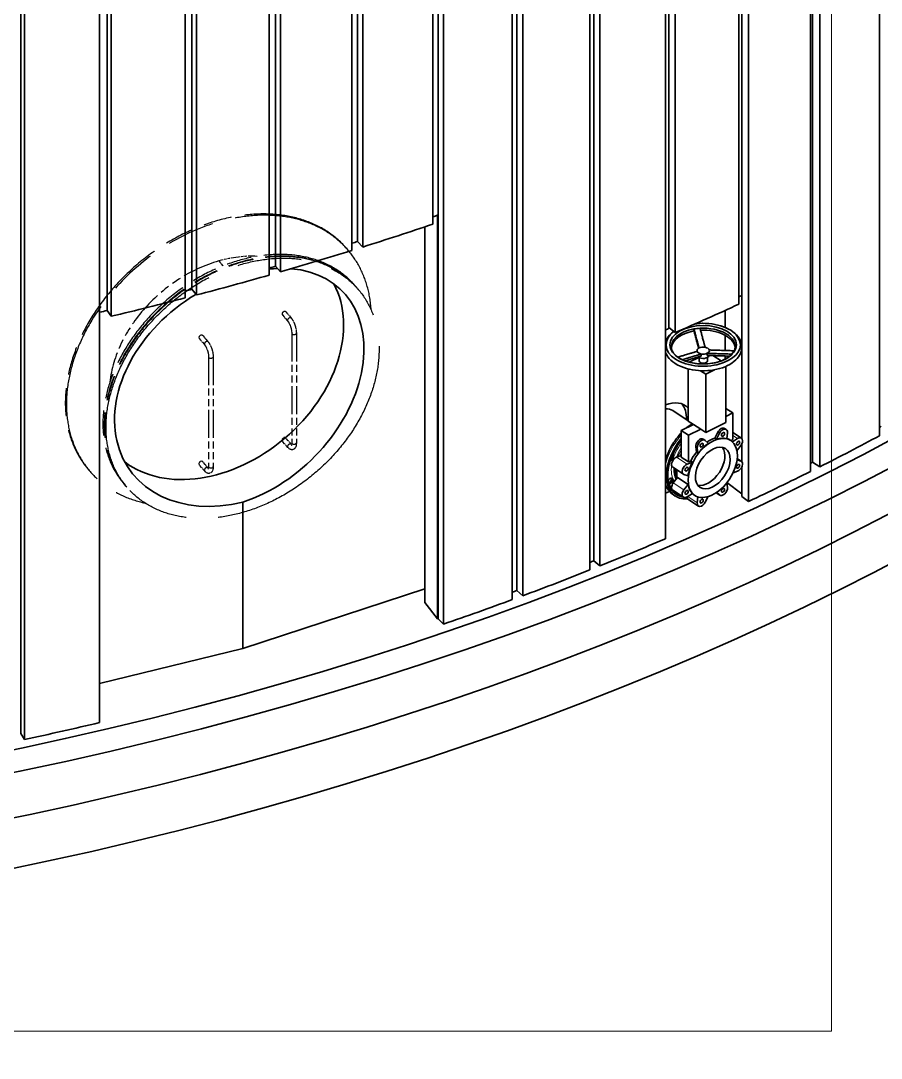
# Model space of a CAD drawing. Header units: millimetres. Extents: x 0 to 42050, y 0 to 29700.
# Drawn here: x 27682 to 28796, y 8382 to 9726 of the extents above; entities that cross this region are included whole.
import ezdxf

# ---------------------------------------------------------------- set-up
doc = ezdxf.new("R2010")
doc.units = ezdxf.units.MM
doc.header["$LTSCALE"] = 50
doc.linetypes.add('DOUBLE_DASH_CHAIN', pattern=[1.2403, 0.6614, -0.0827, 0.1654, -0.0827, 0.1654, -0.0827])
for name, color, linetype, lineweight in [('Detail Boundary', 7, 'Continuous', 18), ('Reference', 7, 'DOUBLE_DASH_CHAIN', 25), ('Visible', 7, 'Continuous', 35), ('Visible Narrow', 7, 'Continuous', 18)]:
    doc.layers.add(name, color=color, linetype=linetype, lineweight=lineweight)

# ---------------------------------------------------------------- blocks, each defined once
blk = doc.blocks.new('2dDetail0')
at = {"layer": 'Detail Boundary', "flags": 128}
blk.add_lwpolyline([(474.534, 168.353), (574.626, 168.353), (574.626, 218.095), (474.534, 218.095), (474.534, 168.353)], dxfattribs=at)

msp = doc.modelspace()

# ---------------------------------------------------------------- linework, layer by layer
at = {"layer": 'Reference', "ltscale": 0.020215}
for p, q in [((28104.29, 9430.25), (28105.71, 9428.59)), ((27769.8, 9144.39), (27771.21, 9142.73))]:
    msp.add_line(p, q, dxfattribs=at)
at = {"layer": 'Reference', "ltscale": 0.078152}
msp.add_line((27938.46, 9414.67), (27943.91, 9408.28), dxfattribs=at)
at = {"layer": 'Reference', "ltscale": 0.000179676}
msp.add_line((27938.48, 9414.67), (27938.48, 9414.64), dxfattribs=at)
at = {"layer": 'Reference', "ltscale": 0.078127}
msp.add_line((27938.48, 9414.67), (27943.94, 9408.29), dxfattribs=at)
at = {"layer": 'Reference', "ltscale": 0.025294}
for p, q in [((28114.77, 9382.58), (28116.54, 9380.51)), ((28117.07, 9379.89), (28118.84, 9377.82)), ((27815.25, 9126.61), (27817.02, 9124.54)), ((27817.55, 9123.92), (27819.32, 9121.84))]:
    msp.add_line(p, q, dxfattribs=at)
at = {"layer": 'Reference', "ltscale": 0.101476}
for p, q in [((28020.6, 9344.86), (28027.68, 9336.57)), ((28025.17, 9348.76), (28032.25, 9340.47)), ((27912.99, 9314.2), (27920.07, 9305.92)), ((27917.55, 9318.1), (27924.63, 9309.82)), ((28027.68, 9173.28), (28020.6, 9181.56)), ((28032.25, 9177.17), (28025.17, 9185.46)), ((27920.07, 9142.62), (27912.99, 9150.9)), ((27924.63, 9146.52), (27917.55, 9154.8))]:
    msp.add_line(p, q, dxfattribs=at)
at = {"layer": 'Reference', "ltscale": 1.104535}
for p, q in [((28032.72, 9321.18), (28032.72, 9179.11)), ((28038.72, 9321.18), (28038.72, 9179.11)), ((27925.1, 9290.52), (27925.1, 9148.45)), ((27931.1, 9290.52), (27931.1, 9148.45))]:
    msp.add_line(p, q, dxfattribs=at)
at = {"layer": 'Reference', "ltscale": 4.387652}
msp.add_ellipse((27937.04, 9287.32), major_axis=(-167.25, -142.93), ratio=0.7322182, start_param=3.1415927, end_param=6.2831853, dxfattribs=at)
at = {"layer": 'Reference', "ltscale": 7.368535}
msp.add_ellipse((27938.46, 9285.66), major_axis=(-167.25, -142.93), ratio=0.7322182, start_param=2.6352995, end_param=6.7894785, dxfattribs=at)
at = {"layer": 'Reference', "ltscale": 3.928933}
for centre in [(27965.01, 9254.59), (27967.31, 9251.9)]:
    msp.add_ellipse(centre, major_axis=(-149.76, -127.99), ratio=0.7322182, start_param=3.1415927, end_param=6.2831853, dxfattribs=at)
at = {"layer": 'Reference', "ltscale": 9.979743}
msp.add_ellipse((27969.08, 9249.83), major_axis=(-149.76, -127.99), ratio=0.7322182, dxfattribs=at)
at = {"layer": 'Reference', "ltscale": 3.936019}
msp.add_ellipse((27966.78, 9252.52), major_axis=(-149.76, -127.99), ratio=0.7322182, start_param=3.1387597, end_param=6.2860182, dxfattribs=at)
at = {"layer": 'Reference', "ltscale": 0.358366}
msp.add_ellipse((27938.46, 9285.66), major_axis=(-120.11, -102.65), ratio=0.7322182, start_param=3.7956995, end_param=4.1530722, dxfattribs=at)
at = {"layer": 'Reference', "ltscale": 1.480247}
msp.add_ellipse((27938.46, 9285.66), major_axis=(-120.11, -102.65), ratio=0.7322182, start_param=4.1532467, end_param=5.6290785, dxfattribs=at)
at = {"layer": 'Reference', "ltscale": 0.059733}
for centre, major_axis, ratio, start_param, end_param in [((28022.89, 9346.81), (-2.28, -1.95), 0.7322182, 3.1415927, 6.2831853), ((28029.96, 9338.52), (2.28, 1.95), 0.7322182, 0, 3.1415927), ((27915.27, 9316.15), (-2.28, -1.95), 0.7322182, 3.1415927, 6.2831853), ((27922.35, 9307.87), (2.28, 1.95), 0.7322182, 0, 3.1415927), ((28035.72, 9321.18), (3, 0), 0.5773503, 3.1415927, 6.2831853), ((27928.1, 9290.52), (3, 0), 0.5773503, 3.1415927, 6.2831853), ((28022.89, 9183.51), (-2.28, -1.95), 0.7322182, 3.1415927, 6.2831853), ((28029.96, 9175.22), (-2.28, -1.95), 0.7322182, 3.1415927, 6.2831853), ((28035.72, 9179.11), (3, 0), 0.5773503, 3.1415927, 6.2831853), ((27915.27, 9152.85), (-2.28, -1.95), 0.7322182, 3.1415927, 6.2831853), ((27928.1, 9148.45), (3, 0), 0.5773503, 3.1415927, 6.2831853), ((27922.35, 9144.57), (-2.28, -1.95), 0.7322182, 3.1415927, 6.2831853)]:
    msp.add_ellipse(centre, major_axis=major_axis, ratio=ratio, start_param=start_param, end_param=end_param, dxfattribs=at)
at = {"layer": 'Reference', "ltscale": 0.117728}
for points in [[(28027.68, 9336.57), (28028.03, 9336.18), (28028.4, 9335.65), (28029.22, 9334.34), (28029.65, 9333.52), (28030.49, 9331.66), (28030.89, 9330.61), (28031.61, 9328.41), (28031.91, 9327.26), (28032.38, 9325.01), (28032.55, 9323.91), (28032.69, 9322.29), (28032.72, 9321.71), (28032.72, 9321.18)], [(27920.07, 9305.92), (27920.41, 9305.52), (27920.79, 9305), (27921.6, 9303.68), (27922.03, 9302.86), (27922.88, 9301), (27923.28, 9299.95), (27923.99, 9297.76), (27924.3, 9296.61), (27924.77, 9294.36), (27924.94, 9293.26), (27925.08, 9291.64), (27925.1, 9291.06), (27925.1, 9290.52)]]:
    msp.add_open_spline(points, degree=3, knots=[0, 0, 0, 0, 0.24159, 0.24159, 0.513144, 0.513144, 0.8021637, 0.8021637, 1.0981343, 1.0981343, 1.3928265, 1.3928265, 1.5707963, 1.5707963, 1.5707963, 1.5707963], dxfattribs=at)
at = {"layer": 'Reference', "ltscale": 0.141692}
for points in [[(28032.25, 9340.47), (28033.01, 9339.58), (28033.71, 9338.55), (28035, 9336.25), (28035.6, 9334.99), (28036.67, 9332.31), (28037.13, 9330.91), (28037.9, 9328.06), (28038.2, 9326.62), (28038.61, 9323.82), (28038.72, 9322.46), (28038.72, 9321.18)], [(27924.63, 9309.82), (27925.39, 9308.93), (27926.09, 9307.89), (27927.39, 9305.6), (27927.99, 9304.33), (27929.05, 9301.66), (27929.52, 9300.25), (27930.29, 9297.41), (27930.59, 9295.97), (27930.99, 9293.17), (27931.1, 9291.8), (27931.1, 9290.52)]]:
    msp.add_open_spline(points, degree=3, knots=[0, 0, 0, 0, 0.3141593, 0.3141593, 0.6283185, 0.6283185, 0.9424778, 0.9424778, 1.2566371, 1.2566371, 1.5707963, 1.5707963, 1.5707963, 1.5707963], dxfattribs=at)
at = {"layer": 'Reference', "ltscale": 0.157825}
for points in [[(28038.72, 9179.11), (28038.72, 9177.83), (28038.61, 9176.63), (28038.12, 9174.39), (28037.74, 9173.34), (28036.77, 9172.01), (28036.44, 9171.65), (28035.46, 9170.87), (28034.72, 9170.5), (28033.26, 9170.23), (28032.57, 9170.25), (28031.18, 9170.56), (28030.5, 9170.89), (28029.06, 9171.82), (28028.35, 9172.5), (28027.68, 9173.28)], [(27931.1, 9148.45), (27931.1, 9147.17), (27931, 9145.97), (27930.5, 9143.74), (27930.13, 9142.69), (27929.15, 9141.36), (27928.83, 9141), (27927.85, 9140.21), (27927.1, 9139.85), (27925.65, 9139.57), (27924.96, 9139.6), (27923.57, 9139.91), (27922.89, 9140.23), (27921.45, 9141.16), (27920.74, 9141.84), (27920.07, 9142.62)]]:
    msp.add_open_spline(points, degree=3, knots=[1.5707963, 1.5707963, 1.5707963, 1.5707963, 1.8849556, 1.8849556, 2.1991149, 2.1991149, 2.3222232, 2.3222232, 2.506548, 2.506548, 2.6658071, 2.6658071, 2.8663415, 2.8663415, 3.1415927, 3.1415927, 3.1415927, 3.1415927], dxfattribs=at)
at = {"layer": 'Reference', "ltscale": 0.046532}
for points in [[(28032.72, 9179.11), (28032.72, 9178.3), (28032.65, 9177.59), (28032.47, 9176.58), (28032.35, 9176.24), (28032.23, 9175.97), (28032.2, 9175.92), (28032.2, 9175.92)], [(27925.1, 9148.45), (27925.1, 9147.64), (27925.04, 9146.94), (27924.86, 9145.93), (27924.74, 9145.59), (27924.61, 9145.31), (27924.58, 9145.27), (27924.58, 9145.27)]]:
    msp.add_open_spline(points, degree=3, knots=[1.57079633, 1.57079633, 1.57079633, 1.57079633, 1.84177866, 1.84177866, 2.07761824, 2.07761824, 2.20736597, 2.20736597, 2.20736597, 2.20736597], dxfattribs=at)
at = {"layer": 'Reference', "ltscale": 0.004821}
for points in [[(28032.52, 9176.87), (28032.43, 9176.96), (28032.34, 9177.06), (28032.25, 9177.17)], [(27924.91, 9146.21), (27924.82, 9146.31), (27924.73, 9146.41), (27924.63, 9146.52)]]:
    msp.add_open_spline(points, degree=3, dxfattribs=at)
at = {"layer": 'Visible', "color": 9, "true_color": 0xc0c0c0}
for p, q in [((28793.52, 9188.45), (28793.52, 11103.95)), ((28706.81, 9154.22), (28706.81, 11069.72)), ((28703.91, 9142.06), (28703.91, 11057.56)), ((28715.99, 11063.62), (28715.99, 9148.12)), ((28615.11, 9305.26), (28615.11, 11025.17)), ((28623.9, 11018.88), (28623.9, 9103.38)), ((28611.45, 9358.86), (28611.45, 11013.08)), ((28520.67, 9328.35), (28520.67, 10982.57)), ((28529.06, 10976.1), (28529.06, 9321.88)), ((28516.25, 9055.07), (28516.25, 10970.57)), ((28423.61, 9026.48), (28423.61, 10941.98)), ((28431.58, 10935.34), (28431.58, 9019.84)), ((28418.43, 9014.58), (28418.43, 10930.08)), ((28324.06, 8987.96), (28324.06, 10903.46)), ((28331.61, 10896.65), (28331.61, 8981.15)), ((28318.14, 8976.17), (28318.14, 10891.67)), ((28215.5, 9462.44), (28215.5, 10855.38)), ((28222.15, 8951.54), (28222.15, 10867.04)), ((28229.27, 10860.08), (28229.27, 8944.58)), ((28118.02, 9439.85), (28118.02, 10832.79)), ((28110.64, 9428.33), (28110.64, 10821.28)), ((28124.7, 10825.68), (28124.7, 9432.74)), ((28011.8, 9407.8), (28011.8, 10800.74)), ((28003.7, 9396.45), (28003.7, 10789.39)), ((28018.03, 10793.5), (28018.03, 9400.56)), ((27894.83, 9366.82), (27894.83, 10759.77)), ((27903.64, 9378), (27903.64, 10770.94)), ((27909.41, 10763.57), (27909.41, 9370.63)), ((27793.68, 9350.48), (27793.68, 10743.42)), ((27798.98, 10735.94), (27798.98, 9343)), ((27784.17, 8816.94), (27784.17, 10732.45)), ((27682.06, 8802.73), (27682.06, 10718.23)), ((27686.89, 10710.65), (27686.89, 8795.15)), ((28221.55, 9473.89), (28221.55, 8951.33)), ((28204.87, 8972.48), (28204.87, 9458.85)), ((28118.02, 9439.85), (28124.7, 9432.74)), ((28011.8, 9407.8), (28018.03, 9400.56)), ((27903.64, 9378), (27909.41, 9370.63)), ((27793.68, 9350.48), (27798.98, 9343)), ((28593.78, 9328.56), (28593.78, 9350.73)), ((28520.67, 9328.35), (28529.06, 9321.88)), ((28593.78, 9298.78), (28593.78, 9318.41)), ((28615.11, 9184.78), (28615.11, 9301.19)), ((28593.78, 9287.61), (28593.78, 9291.67)), ((28615.11, 9154.79), (28615.11, 9177.69)), ((28615.11, 9109.67), (28615.11, 9147.7)), ((28715.99, 9148.12), (28706.81, 9154.22)), ((28615.11, 9113.38), (28596.04, 9127.72)), ((28521.58, 9116.36), (28516.25, 9113.95)), ((28623.9, 9103.38), (28615.11, 9109.67)), ((27969.43, 8913.02), (27969.43, 9102.45)), ((28431.58, 9019.84), (28423.61, 9026.48)), ((28204.87, 8990.06), (27969.43, 8913.02)), ((28331.61, 8981.15), (28324.06, 8987.96)), ((28221.55, 8951.33), (28204.87, 8972.48)), ((28229.27, 8944.58), (28222.15, 8951.54)), ((27969.43, 8913.02), (27784.17, 8867.66)), ((27686.89, 8795.15), (27682.06, 8802.73))]:
    msp.add_line(p, q, dxfattribs=at)
at = {"layer": 'Visible'}
for p, q in [((28553.27, 9326.68), (28553.27, 9324.02)), ((28557.22, 9298.59), (28557.22, 9297.64)), ((28547.08, 9283.62), (28559.47, 9289.89)), ((28559.82, 9289.7), (28559.82, 9285.43)), ((28562.65, 9294.22), (28562.65, 9291.56)), ((28570.49, 9295.12), (28570.49, 9292.46)), ((28570.62, 9289.7), (28570.62, 9285.43)), ((28588.4, 9285.23), (28577.86, 9292.16)), ((28545.96, 9207.44), (28545.96, 9274.82)), ((28561.88, 9272.57), (28568.64, 9268.12)), ((28579.92, 9273.83), (28568.64, 9268.12)), ((28594.5, 9205.61), (28594.5, 9278.21)), ((28568.64, 9268.12), (28568.64, 9192.51)), ((28545.96, 9207.76), (28525.94, 9220.92)), ((28603.54, 9217.87), (28594.5, 9223.82)), ((28603.54, 9217.87), (28594.5, 9213.29)), ((28603.54, 9183.41), (28603.54, 9217.87)), ((28536.92, 9195.18), (28552.55, 9203.1)), ((28545.96, 9207.44), (28552.55, 9203.1)), ((28552.55, 9203.1), (28562.05, 9196.85)), ((28568.64, 9192.51), (28594.5, 9205.61)), ((28546.41, 9188.93), (28536.92, 9195.18)), ((28536.92, 9160.72), (28536.92, 9195.18)), ((28562.05, 9196.85), (28546.41, 9188.93)), ((28546.41, 9188.93), (28546.41, 9154.47)), ((28562.05, 9196.85), (28568.64, 9192.51)), ((28580.14, 9185.14), (28584.25, 9193.05)), ((28586.36, 9191.66), (28582.25, 9183.75)), ((28595.07, 9196.53), (28592.96, 9197.92)), ((28595.68, 9184.51), (28596.56, 9192.24)), ((28614.6, 9185.21), (28603.54, 9192.49)), ((28567.46, 9182.54), (28565.35, 9183.93)), ((28571.93, 9178.52), (28567.81, 9182.26)), ((28582.25, 9183.75), (28580.14, 9185.14)), ((28600.92, 9182.05), (28598.28, 9183.79)), ((28601.18, 9181.88), (28603.54, 9183.41)), ((28609.68, 9184.64), (28603.08, 9180.35)), ((28608.91, 9169.02), (28613.9, 9175.7)), ((28530.78, 9160.65), (28536.92, 9162.88)), ((28556.39, 9167.07), (28555.51, 9173.9)), ((28558.5, 9165.68), (28556.39, 9167.07)), ((28557.62, 9172.51), (28558.5, 9165.68)), ((28539.58, 9138.74), (28525.86, 9147.77)), ((28536.92, 9160.72), (28546.41, 9154.47)), ((28551.2, 9154.05), (28544.5, 9151.62)), ((28546.41, 9154.47), (28549.09, 9155.44)), ((28549.09, 9155.44), (28551.2, 9154.05)), ((28613.9, 9155.55), (28609.09, 9157.12)), ((28614.6, 9155.21), (28609.28, 9158.72)), ((28526.56, 9127.28), (28531.92, 9134.47)), ((28531.92, 9134.47), (28545.64, 9125.44)), ((28540.28, 9138.4), (28545.64, 9136.65)), ((28603.82, 9140.21), (28609.68, 9142.34)), ((28545.64, 9125.44), (28540.28, 9118.25)), ((28596.56, 9121.44), (28595.79, 9127.4)), ((28539.58, 9108.74), (28525.86, 9117.77)), ((28529.13, 9110.3), (28526.63, 9111.95)), ((28544.5, 9109.32), (28551.2, 9113.67)), ((28554.31, 9111.21), (28550.88, 9113.46)), ((28558.48, 9109.25), (28557.62, 9101.71)), ((28567.81, 9102.29), (28571.61, 9109.59)), ((28586.72, 9111.41), (28581.97, 9114.54)), ((28582.69, 9115.03), (28586.36, 9111.69)), ((28559.1, 9097.43), (28545.38, 9106.45))]:
    msp.add_line(p, q, dxfattribs=at)
at = {"layer": 'Visible', "color": 9, "true_color": 0xc0c0c0}
for centre, major_axis, ratio, start_param, end_param in [((26536.67, 10583.01), (3368, 0), 0.5773503, 4.0728322, 6.4624967), ((26536.67, 10589.54), (3330.76, 0), 0.5773503, 4.0741561, 6.3835435), ((26536.67, 10524.23), (3368, 0), 0.5773503, 4.0560073, 6.2831853), ((26536.67, 10524.23), (3368, 0), 0.5773503, 4.0560073, 6.2831853), ((26536.67, 10458.91), (3368, 0), 0.5773503, 4.0372903, 6.2831853), ((26536.67, 11112.1), (3300, 0), 0.5773503, 5.2461036, 5.2482347), ((26536.67, 11112.1), (3314, 0), 0.5773503, 5.2121181, 5.2436091), ((26536.67, 11112.1), (3300, 0), 0.5773503, 5.2095812, 5.2121284), ((26536.67, 11112.1), (3314, 0), 0.5773503, 5.1757991, 5.2072901), ((27969.43, 9249.42), (-128.87, -125.95), 0.7099427, 0.9642214, 3.6945922), ((26536.67, 11112.1), (3300, 0), 0.5773503, 5.1730666, 5.1758094), ((27969.43, 9249.42), (-128.87, -125.95), 0.7099427, 3.8158856, 3.8855554), ((26536.67, 11112.1), (3314, 0), 0.5773503, 5.1394801, 5.1709711), ((27938.46, 9285.66), (-136.84, -116.94), 0.7322182, 0.156979, 2.9800553), ((26536.67, 11112.1), (3300, 0), 0.5773503, 5.136559, 5.1394904), ((27969.43, 9249.42), (-145.5, -106.35), 0.7510308, 4.5842158, 7.351965), ((26536.67, 11112.1), (3314, 0), 0.5773503, 5.1031611, 5.1346521), ((26536.67, 10849.68), (3300, 0), 0.5773503, 5.3922959, 5.3937233), ((26536.67, 11112.1), (3300, 0), 0.5773503, 5.1000575, 5.1031714), ((26536.67, 10850.82), (3314, 0), 0.5773503, 5.3573941, 5.3888851), ((26536.67, 10849.68), (3300, 0), 0.5773503, 5.3557296, 5.3577639), ((28514.39, 9188.23), (-28.63, -38.58), 0.6433969, 3.0137042, 3.9491323), ((26536.67, 10589.54), (3314, 0), 0.5773503, 5.4300321, 5.461523), ((26536.67, 10589.54), (3300, 0), 0.5773503, 5.4654757, 5.4663613), ((26536.67, 10589.54), (3300, 0), 0.5773503, 5.4288772, 5.4300423), ((26536.67, 10589.54), (3314, 0), 0.5773503, 5.3937131, 5.4252041), ((26536.67, 10589.54), (3314, 0), 0.5773503, 5.3210751, 5.3525661), ((26536.67, 10589.54), (3314, 0), 0.5773503, 5.2847561, 5.3162471), ((26536.67, 10589.54), (3300, 0), 0.5773503, 5.3191765, 5.3210853), ((26536.67, 10589.54), (3300, 0), 0.5773503, 5.282635, 5.2847663), ((26536.67, 10589.54), (3314, 0), 0.5773503, 5.2484371, 5.2799281), ((26536.67, 10589.54), (3300, 0), 0.5773503, 5.2482347, 5.2484473), ((26536.67, 10589.54), (3314, 0), 0.5773503, 5.0668422, 5.0983331)]:
    msp.add_ellipse(centre, major_axis=major_axis, ratio=ratio, start_param=start_param, end_param=end_param, dxfattribs=at)
at = {"layer": 'Visible'}
for centre, major_axis, ratio, start_param, end_param in [((28565.22, 9306.17), (48.13, 0), 0.5773503, 2.4790669, 8.0641511), ((28565.22, 9303.87), (-41.27, 0), 0.5773503, 5.0060632, 6.4123492), ((28565.22, 9301.21), (-41.27, 0), 0.5773503, 5.0060632, 6.2273039), ((28565.22, 9303.87), (41.27, 0), 0.5773503, 1.6703262, 1.8644706), ((28565.22, 9303.87), (41.27, 0), 0.5773503, 6.1540214, 7.9535115), ((28565.22, 9301.21), (41.27, 0), 0.5773503, 0.0558814, 1.6531009), ((28565.22, 9298.59), (-8, 0), 0.5773503, 5.4325898, 6.4797873), ((28565.22, 9298.59), (-8, 0), 0.5773503, 0.196602, 1.2437996), ((28565.22, 9298.59), (8, 0), 0.5773503, 1.2437996, 2.2909971), ((28565.22, 9298.59), (8, 0), 0.5773503, 0.196602, 1.2437996), ((28565.22, 9298.59), (8, 0), 0.5773503, 5.4325898, 6.4797873), ((28565.22, 9293.1), (8, 0), 0.5773503, 3.7803548, 6.1170912), ((28565.22, 9285.43), (5.4, 0), 0.5773503, 3.1415927, 6.2831853), ((28565.22, 9298.59), (-8, 0), 0.5773503, 1.2437996, 2.2909971), ((28507.44, 9192.81), (26.38, 40.1), 0.6137387, 5.4895383, 6.1187593), ((28507.44, 9192.81), (18.5, 28.12), 0.6137387, 0, 0.4646764), ((28588.78, 9191.57), (4.18, 6.35), 0.6137387, 0, 1.7364907), ((28590.89, 9190.18), (4.18, 6.35), 0.6137387, 5.4016822, 8.0196761), ((28560.47, 9157.91), (-31.33, -47.62), 0.6137387, 4.543763, 6.7360246), ((28560.47, 9157.91), (-30.01, -45.61), 0.6137387, 4.5729708, 6.5575121), ((28561.17, 9177.58), (4.18, 6.35), 0.6137387, 0, 2.5218889), ((28563.28, 9176.19), (4.18, 6.35), 0.6137387, 6.1870803, 8.8050742), ((28577.09, 9146.98), (-23.31, -35.42), 0.6137387, 4.1244447, 4.5845245), ((28574.98, 9148.37), (-23.31, -35.42), 0.6137387, 3.7991264, 4.1138455), ((28577.09, 9146.98), (23.31, 35.42), 0.6137387, 0.1974539, 0.6575337), ((28574.98, 9148.37), (23.31, 35.42), 0.6137387, 0, 0.1103149), ((28610.42, 9178.86), (4.18, 6.35), 0.6137387, 4.616284, 7.2342779), ((28523.58, 9160.33), (2.36, 3.59), 0.6137387, 3.7163584, 6.3792972), ((28522, 9161.37), (2.36, 3.59), 0.6137387, 4.5529803, 5.5078587), ((28562.05, 9156.87), (23.31, 35.42), 0.6137387, 1.7287509, 1.8115426), ((28562.84, 9156.35), (23.31, 35.42), 0.6137387, 1.7702533, 1.785682), ((28562.84, 9156.35), (23.31, 35.42), 0.6137387, 1.7702533, 1.785682), ((28574.98, 9148.37), (-23.31, -35.42), 0.6137387, 4.5845245, 4.9098429), ((28570.76, 9151.14), (16.49, 25.06), 0.6137387, 3.3664577, 6.0583203), ((28530.03, 9154.12), (-4.18, -6.35), 0.6137387, 3.8308858, 6.2831853), ((28543.75, 9145.09), (-4.18, -6.35), 0.6137387, 3.8308858, 6.4488797), ((28577.09, 9146.98), (-23.31, -35.42), 0.6137387, 4.9098429, 5.3699227), ((28610.42, 9148.87), (4.18, 6.35), 0.6137387, 3.8308858, 6.4488797), ((28562.05, 9156.87), (23.31, 35.42), 0.6137387, 2.2765322, 2.6210054), ((28562.84, 9156.35), (23.31, 35.42), 0.6137387, 2.2765322, 2.5808618), ((28562.84, 9156.35), (23.31, 35.42), 0.6137387, 2.2765322, 2.5808618), ((28522.55, 9129.83), (2.36, 3.59), 0.6137387, 3.430812, 8.0588026), ((28520.97, 9130.87), (2.36, 3.59), 0.6137387, 3.8423601, 5.9159961), ((28530.03, 9124.12), (-4.18, -6.35), 0.6137387, 4.616284, 6.2831853), ((28577.09, 9146.98), (-23.31, -35.42), 0.6137387, 5.695241, 6.1553209), ((28590.89, 9117.76), (-4.18, -6.35), 0.6137387, 6.1870803, 8.8050742), ((28543.75, 9115.09), (-4.18, -6.35), 0.6137387, 4.616284, 7.2342779), ((28560.47, 9157.91), (-30.01, -45.61), 0.6137387, 0.3915743, 0.4063235), ((28549.56, 9112.8), (-4.18, -6.35), 0.6137387, 5.6892978, 6.2831853), ((28563.28, 9103.77), (-4.18, -6.35), 0.6137387, 5.4016822, 8.0196761)]:
    msp.add_ellipse(centre, major_axis=major_axis, ratio=ratio, start_param=start_param, end_param=end_param, dxfattribs=at)
for centre, major_axis, ratio in [((28565.22, 9306.17), (-43.07, 0), 0.5773503), ((28577.61, 9146.63), (-23.31, -35.42), 0.6137387), ((28590.89, 9190.18), (-1.52, -2.31), 0.6137387), ((28577.61, 9146.63), (-16.49, -25.06), 0.6137387), ((28563.28, 9176.19), (1.52, 2.31), 0.6137387), ((28610.42, 9178.86), (-1.52, -2.31), 0.6137387), ((28543.75, 9145.09), (1.52, 2.31), 0.6137387), ((28610.42, 9148.87), (-1.52, -2.31), 0.6137387), ((28543.75, 9115.09), (1.52, 2.31), 0.6137387), ((28590.89, 9117.76), (-1.52, -2.31), 0.6137387), ((28563.28, 9103.77), (1.52, 2.31), 0.6137387)]:
    msp.add_ellipse(centre, major_axis=major_axis, ratio=ratio, dxfattribs=at)
for points, knots in [([(28516.25, 9309.55), (28516.29, 9309.68), (28516.34, 9309.81), (28517.48, 9313.05), (28519.31, 9315.95), (28523.29, 9320.28), (28525.13, 9321.88), (28527.17, 9323.34)], [0.90884346, 0.90884346, 0.90884346, 0.90884346, 0.92110254, 0.92110254, 1.20834118, 1.20834118, 1.39910829, 1.39910829, 1.39910829, 1.39910829]), ([(28555.18, 9333.34), (28557.02, 9333.57), (28558.89, 9333.74), (28566.07, 9334.12), (28571.45, 9333.89), (28581.83, 9332.43), (28586.83, 9331.2), (28596.02, 9327.79), (28600.19, 9325.61), (28607.22, 9320.43), (28610.09, 9317.43), (28613.93, 9311.01), (28615.02, 9307.63), (28615.34, 9301.08), (28614.74, 9297.96), (28612.12, 9291.95), (28610.04, 9289.09), (28604.47, 9283.72), (28600.85, 9281.27), (28592.5, 9277.16), (28587.75, 9275.53), (28577.68, 9273.27), (28572.37, 9272.64), (28561.71, 9272.4), (28556.36, 9272.8), (28546.12, 9274.59), (28541.22, 9275.99), (28533.8, 9279.09), (28531.02, 9280.54), (28528.52, 9282.19)], [2.0810672, 2.0810672, 2.0810672, 2.0810672, 2.198592, 2.198592, 2.5302434, 2.5302434, 2.8624189, 2.8624189, 3.1969272, 3.1969272, 3.5293559, 3.5293559, 3.8335498, 3.8335498, 4.1080415, 4.1080415, 4.4008664, 4.4008664, 4.7268975, 4.7268975, 5.0619619, 5.0619619, 5.3949511, 5.3949511, 5.7265245, 5.7265245, 6.0590042, 6.0590042, 6.2831853, 6.2831853, 6.2831853, 6.2831853]), ([(28528.52, 9282.19), (28524.79, 9284.64), (28521.67, 9287.52), (28518.02, 9292.7), (28516.96, 9294.76), (28516.25, 9296.91)], [0, 0, 0, 0, 0.33385313, 0.33385313, 0.53155817, 0.53155817, 0.53155817, 0.53155817]), ([(28606.14, 9300.8), (28605.59, 9298.36), (28604.17, 9295.79), (28599.78, 9291.33), (28597.2, 9289.43), (28591.05, 9286.15), (28587.5, 9284.76), (28579.73, 9282.62), (28575.5, 9281.89), (28566.79, 9281.19), (28562.32, 9281.23), (28553.64, 9282.08), (28549.42, 9282.9), (28541.73, 9285.19), (28538.24, 9286.66), (28532.36, 9290.03), (28529.95, 9291.93), (28526.33, 9295.87), (28525.15, 9297.92), (28524.44, 9300.19), (28524.36, 9300.5), (28524.29, 9300.8)], [3.9909574, 3.9909574, 3.9909574, 3.9909574, 4.378758, 4.378758, 4.6864744, 4.6864744, 4.988694, 4.988694, 5.2940457, 5.2940457, 5.6015816, 5.6015816, 5.9089988, 5.9089988, 6.2140064, 6.2140064, 6.5160407, 6.5160407, 6.8258584, 6.8258584, 6.8742222, 6.8742222, 6.8742222, 6.8742222]), ([(28516.25, 9155.97), (28516.97, 9158.6), (28517.85, 9161.24), (28521.06, 9169.39), (28523.89, 9174.82), (28530.13, 9184.27), (28533.39, 9188.38), (28536.92, 9192.08)], [4.22246618, 4.22246618, 4.22246618, 4.22246618, 4.38023903, 4.38023903, 4.71196014, 4.71196014, 4.99621733, 4.99621733, 4.99621733, 4.99621733]), ([(28526.63, 9111.95), (28523.49, 9114.01), (28520.85, 9116.8), (28517.82, 9121.79), (28516.95, 9123.61), (28516.25, 9125.53)], [3.13905654, 3.13905654, 3.13905654, 3.13905654, 3.42156103, 3.42156103, 3.56642511, 3.56642511, 3.56642511, 3.56642511])]:
    msp.add_open_spline(points, degree=3, knots=knots, dxfattribs=at)
for points, weights in [([(28553.27, 9326.68), (28558.86, 9305.96), (28559.94, 9302.06)], [1, 1.38722408866, 1]), ([(28559.31, 9301.7), (28558.04, 9306.32), (28553.27, 9324.02)], [1.1211833718, 1.31772358614, 1.0059600766]), ([(28567.79, 9302.97), (28566.7, 9306.87), (28561.11, 9327.58)], [1, 1.38722408866, 1]), ([(28557.37, 9297.69), (28553.24, 9296.35), (28532.42, 9290.18)], [1, 1.38247698515, 1.00937781451]), ([(28605.35, 9298.44), (28578.31, 9299.23), (28573.06, 9299.49)], [1.00051142602, 1.38696820656, 1]), ([(28538.18, 9286.85), (28558.54, 9292.89), (28562.65, 9294.22)], [1.01567970496, 1.37921873596, 1]), ([(28562.65, 9291.56), (28558.76, 9290.3), (28541.88, 9285.29)], [1, 1.35512500857, 1.07065460085]), ([(28570.49, 9295.12), (28575.72, 9294.85), (28602.45, 9294.08)], [1, 1.38524586599, 1.00393623294]), ([(28599.74, 9291.5), (28575.58, 9292.2), (28570.49, 9292.46)], [1.03815819226, 1.37425084681, 1])]:
    msp.add_rational_spline(points, weights, degree=2, dxfattribs=at)
msp.add_open_spline([(28544.27, 9198.9), (28546.55, 9200.76), (28548.9, 9202.44), (28551.29, 9203.93)], degree=3, dxfattribs=at)
at = {"layer": 'Visible Narrow'}
for p, q in [((28586.36, 9191.66), (28584.25, 9193.05)), ((28609.68, 9184.64), (28603.54, 9188.67)), ((28557.62, 9172.51), (28555.51, 9173.9)), ((28544.5, 9151.62), (28530.78, 9160.65)), ((28613.9, 9155.55), (28609.27, 9158.6)), ((28540.28, 9118.25), (28526.56, 9127.28)), ((28557.62, 9101.71), (28545.28, 9109.83)), ((28586.36, 9111.69), (28582, 9114.56))]:
    msp.add_line(p, q, dxfattribs=at)
for centre, major_axis, start_param, end_param in [((28557.96, 9159.56), (31.33, 47.62), 1.3336391, 2.160639), ((28556.38, 9160.6), (23.75, 36.09), 1.4628713, 2.0913899), ((28557.96, 9159.56), (22.43, 34.08), 1.576459, 1.9278652), ((28559.15, 9158.78), (22.43, 34.08), 1.6311112, 1.889213), ((28556.38, 9160.6), (-23.75, -36.09), 5.3618279, 6.0372034), ((28557.96, 9159.56), (-22.43, -34.08), 5.4520386, 5.9514862), ((28559.15, 9158.78), (-22.43, -34.08), 5.4520386, 5.892946), ((28557.96, 9159.56), (-31.33, -47.62), 5.7629321, 6.2831853), ((28556.38, 9160.6), (-28.69, -43.61), 6.0496287, 6.158299), ((28557.96, 9159.56), (-30.01, -45.61), 0.0447796, 0.2743268)]:
    msp.add_ellipse(centre, major_axis=major_axis, ratio=0.6137387, start_param=start_param, end_param=end_param, dxfattribs=at)

# ---------------------------------------------------------------- block references
at = {"layer": 'Detail Boundary', "xscale": 50, "yscale": 50, "zscale": 50}
msp.add_blockref('2dDetail0', (0, 0), dxfattribs=at)

doc.saveas('drawing.dxf')
